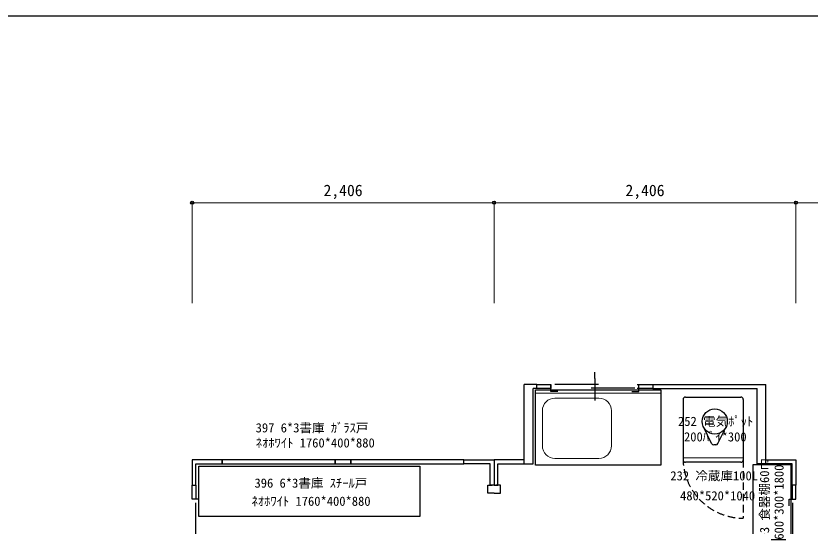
# Model space of a CAD drawing. Units: millimetres, scale not verified. Extents: x -9834 to 9831, y -7081 to 6901.
# Drawn here: x -25 to 6304, y 2835 to 6901 of the extents above; entities that cross this region are included whole.
import ezdxf
from ezdxf.enums import TextEntityAlignment as Align

# ---------------------------------------------------------------- set-up
doc = ezdxf.new("R2010")
doc.units = ezdxf.units.MM
doc.header["$LTSCALE"] = 50
doc.header["$PDMODE"] = 32
doc.header["$PDSIZE"] = 25
doc.linetypes.add('DASHED1', pattern=[1.8, 1.2, -0.6])
for name, color, linetype, lineweight in [('0-0', 7, 'Continuous', 25), ('0-1', 7, 'Continuous', 25), ('0-2', 7, 'Continuous', 25)]:
    doc.layers.add(name, color=color, linetype=linetype, lineweight=lineweight)
doc.styles.add('ＭＳ ゴシック', font='')
doc.styles.get('ＭＳ ゴシック').set_extended_font_data('MS Gothic')

msp = doc.modelspace()

# ---------------------------------------------------------------- linework, layer by layer
at = {"layer": '0-0'}
msp.add_lwpolyline([(-9834.22, 6901.34), (9827.94, 6901.34), (9827.94, -7081.09)], dxfattribs=at)
at = {"layer": '0-1', "color": 4, "lineweight": 18}
for p, q in [((1379.26, 5412.27), (3785.26, 5412.27)), ((1379.26, 5412.27), (1379.26, 4612.27)), ((3785.26, 5412.27), (3785.26, 4612.27)), ((3785.26, 5412.27), (6191.26, 5412.27)), ((3785.26, 5412.27), (3785.26, 4612.27)), ((6191.26, 5412.27), (6191.26, 4612.27)), ((6191.26, 5412.27), (7456.26, 5412.27)), ((6191.26, 5412.27), (6191.26, 4612.27)), ((4115.09, 3894.78), (5115.09, 3894.78)), ((4620.09, 3854.78), (4270.09, 3854.78)), ((4170.09, 3474.78), (4170.09, 3754.78)), ((4720.09, 3474.78), (4720.09, 3754.78)), ((4270.09, 3374.78), (4620.09, 3374.78))]:
    msp.add_line(p, q, dxfattribs=at)
at = {"layer": '0-1'}
for p, q in [((4588.26, 4012.27), (4588.26, 4062.27)), ((4025.76, 3362.27), (4025.76, 3962.27)), ((4125.76, 3962.27), (4025.76, 3962.27)), ((4095.76, 3332.27), (4095.76, 3932.27)), ((4125.76, 3932.27), (4095.76, 3932.27)), ((4125.76, 3932.27), (4125.76, 3962.27)), ((4618.26, 3962.27), (4268.26, 3962.27)), ((4908.26, 3935.27), (4558.26, 3935.27)), ((4925.76, 3962.27), (5050.76, 3962.27)), ((5050.76, 3962.27), (5050.76, 3932.27)), ((5050.76, 3962.27), (5950.76, 3962.27)), ((5050.76, 3932.27), (5880.76, 3932.27)), ((5880.76, 3332.27), (5880.76, 3932.27)), ((5950.76, 3362.27), (5950.76, 3962.27)), ((3544.76, 3362.27), (3785.26, 3362.27)), ((4025.76, 3362.27), (3785.26, 3362.27)), ((3785.26, 3362.27), (3785.26, 3162.27)), ((3785.26, 3362.27), (3785.26, 3162.27)), ((3785.26, 3362.27), (3785.26, 3162.27)), ((3785.26, 3362.27), (3785.26, 3162.27)), ((4025.76, 3332.27), (4025.76, 3362.27)), ((5950.76, 3362.27), (6191.26, 3362.27)), ((5950.76, 3362.27), (6191.26, 3362.27)), ((5950.76, 3332.27), (5950.76, 3362.27)), ((3815.26, 3332.27), (4025.76, 3332.27)), ((4025.76, 3332.27), (4095.76, 3332.27)), ((5950.76, 3332.27), (5880.76, 3332.27)), ((6161.26, 3332.27), (5950.76, 3332.27)), ((6161.26, 3332.27), (5950.76, 3332.27)), ((3735.26, 3097.27), (3735.26, 3162.27)), ((3735.26, 3162.27), (3769.94, 3162.27)), ((3835.26, 3162.27), (3800.59, 3162.27)), ((3835.26, 3097.27), (3835.26, 3162.27)), ((3785.26, 3097.27), (3735.26, 3097.27)), ((3785.26, 3097.27), (3835.26, 3097.27)), ((1406.26, 3019.77), (1406.26, 2169.77)), ((6164.26, 3019.77), (6164.26, 2169.77))]:
    msp.add_line(p, q, dxfattribs=at)
for points in [[(4588.26, 4012.27), (4588.26, 3885.27), (4588.26, 3835.27)], [(4292.26, 3908.27), (4238.26, 3908.27), (4238.26, 3962.27)], [(4884.26, 3908.27), (4938.26, 3908.27), (4938.26, 3962.27)], [(5050.76, 3962.27), (5050.76, 3932.27), (4925.76, 3932.27)], [(3785.26, 3162.27), (3755.26, 3162.27), (3755.26, 3332.27), (3544.76, 3332.27), (3544.76, 3362.27)], [(6191.26, 3362.27), (6191.26, 3162.27), (6161.26, 3162.27), (6161.26, 3332.27)], [(6191.26, 3362.27), (6191.26, 3162.27), (6161.26, 3162.27), (6161.26, 3332.27)], [(3785.26, 3162.27), (3815.26, 3162.27), (3815.26, 3332.27)], [(1433.26, 2995.77), (1433.26, 3049.77), (1379.26, 3049.77)], [(6137.26, 2995.77), (6137.26, 3049.77), (6191.26, 3049.77)]]:
    msp.add_lwpolyline(points, dxfattribs=at)
for points in [[(4238.26, 3932.27), (4125.76, 3932.27), (4125.76, 3962.27), (4238.26, 3962.27)], [(5050.76, 3932.27), (4938.26, 3932.27), (4938.26, 3962.27), (5050.76, 3962.27)], [(4115.09, 3319.78), (4115.09, 3919.78), (5115.09, 3919.78), (5115.09, 3319.78)], [(1619.76, 3362.27), (1379.26, 3362.27), (1379.26, 3162.27), (1409.26, 3162.27), (1409.26, 3332.27), (1619.76, 3332.27)], [(1619.76, 3362.27), (1379.26, 3362.27), (1379.26, 3162.27), (1409.26, 3162.27), (1409.26, 3332.27), (1619.76, 3332.27)], [(1619.76, 3332.27), (2519.76, 3332.27), (2519.76, 3362.27), (1619.76, 3362.27)], [(2519.76, 3362.27), (2519.76, 3332.27), (2644.76, 3332.27), (2644.76, 3362.27)], [(2644.76, 3332.27), (3544.76, 3332.27), (3544.76, 3362.27), (2644.76, 3362.27)], [(1409.26, 3162.27), (1409.26, 3049.77), (1379.26, 3049.77), (1379.26, 3162.27)], [(6161.26, 3162.27), (6161.26, 3049.77), (6191.26, 3049.77), (6191.26, 3162.27)]]:
    msp.add_lwpolyline(points, close=True, dxfattribs=at)
at = {"layer": '0-1', "color": 4, "lineweight": 18}
for centre, start, end in [((4270.09, 3754.78), 90, 180), ((4620.09, 3754.78), 0, 90), ((4270.09, 3474.78), 180, 270), ((4620.09, 3474.78), 270, 0)]:
    msp.add_arc(centre, 100, start, end, dxfattribs=at)
at = {"layer": '0-1', "color": 4}
for p in [(1379.26, 5412.27), (3785.26, 5412.27), (6191.26, 5412.27)]:
    msp.add_point(p, dxfattribs=at)
at = {"layer": '0-2'}
for p, q in [((5310.85, 3863.1), (5750.85, 3863.1)), ((5290.85, 3843.1), (5290.85, 3363.1)), ((5770.85, 3843.1), (5770.85, 3363.1)), ((5518.58, 3492.81), (5454.17, 3624.92)), ((5569.53, 3492.81), (5633.94, 3624.92)), ((5551.56, 3481.58), (5536.55, 3481.58)), ((5750.85, 3343.1), (5310.85, 3343.1))]:
    msp.add_line(p, q, dxfattribs=at)
at = {"layer": '0-2', "color": 4, "lineweight": 18}
msp.add_line((5770.85, 3378.1), (5290.85, 3378.1), dxfattribs=at)
at = {"layer": '0-2', "linetype": 'DASHED1'}
msp.add_line((5770.85, 3363.1), (5770.85, 2898.1), dxfattribs=at)
at = {"layer": '0-2'}
for points in [[(1433.56, 2911.83), (1433.56, 3311.83), (3193.56, 3311.83), (3193.56, 2911.83)], [(6150.11, 2726.29), (5850.11, 2726.29), (5850.11, 3326.29), (6150.11, 3326.29)]]:
    msp.add_lwpolyline(points, close=True, dxfattribs=at)
msp.add_circle((5544.05, 3668.75), 100, dxfattribs=at)
for centre, start, end in [((5310.85, 3843.1), 90, 180), ((5750.85, 3843.1), 0, 90), ((5536.55, 3501.58), 205.99115, 270), ((5551.56, 3501.58), 270, 334.00885), ((5310.85, 3363.1), 180, 270), ((5750.85, 3363.1), 270, 0)]:
    msp.add_arc(centre, 20, start, end, dxfattribs=at)
at = {"layer": '0-2', "linetype": 'DASHED1'}
msp.add_arc((5770.85, 3378.1), 480, 180, 270, dxfattribs=at)

# ---------------------------------------------------------------- texts
at = {"layer": '0-1', "color": 4, "style": 'ＭＳ ゴシック'}
for p in [(2426.01, 5437.27), (4832.01, 5437.27)]:
    msp.add_text('2,406', height=91.64, dxfattribs=at).set_placement(p, align=Align.BOTTOM_LEFT)
at = {"layer": '0-2', "color": 4, "style": 'ＭＳ ゴシック'}
for s, p in [('252 電気ﾎﾟｯﾄ', (5251.01, 3611.25)), ('397 6*3書庫 ｶﾞﾗｽ戸', (1885.31, 3559.56)), ('200ﾊﾟｲ*300', (5298.73, 3487.6)), ('ﾈｵﾎﾜｲﾄ 1760*400*880', (1886.24, 3439.52)), ('232 冷蔵庫100L', (5189.81, 3177.07)), ('396 6*3書庫 ｽﾁｰﾙ戸', (1876.13, 3119.08)), ('480*520*1040', (5267.46, 3017.88)), ('ﾈｵﾎﾜｲﾄ 1760*400*880', (1852.86, 2974.6))]:
    msp.add_text(s, height=73.31, dxfattribs=at).set_placement(p, align=Align.BOTTOM_LEFT)
for s, p in [('203 食器棚60巾', (5998.91, 2678.9)), ('600*300*1800', (6114.43, 2726.55))]:
    msp.add_text(s, height=73.31, rotation=90, dxfattribs=at).set_placement(p, align=Align.BOTTOM_LEFT)

doc.saveas('drawing.dxf')
